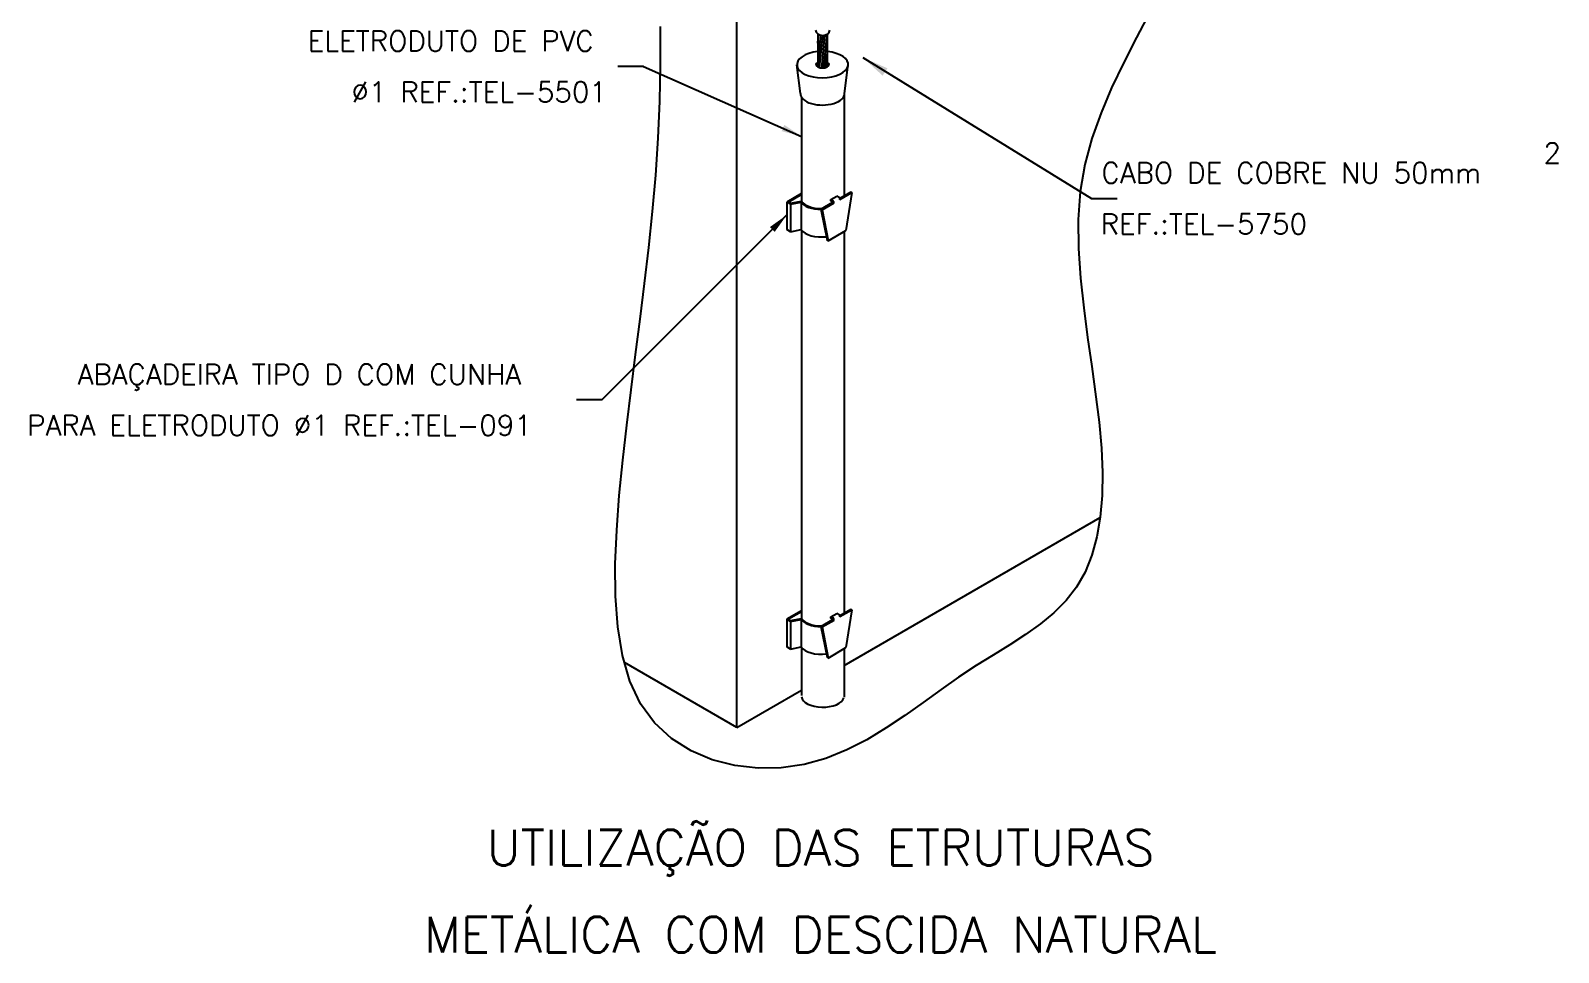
# Model space of a CAD drawing. Header units: millimetres. Extents: x -4972.9 to -4957.9, y -4654.7 to -4634.2.
# Drawn here: x -4972.91 to -4957.94, y -4654.73 to -4645.7 of the extents above; entities that cross this region are included whole.
import ezdxf
from ezdxf.enums import TextEntityAlignment as Align

# ---------------------------------------------------------------- set-up
doc = ezdxf.new("R2010")
doc.units = ezdxf.units.MM
doc.header["$LTSCALE"] = 10
doc.layers.add('Termotécnica', color=7, linetype='Continuous')
doc.styles.add('r140', font='romans.shx')
doc.styles.add('r80', font='romans.shx')

msp = doc.modelspace()

# ---------------------------------------------------------------- linework, layer by layer
at = {"layer": 'Termotécnica', "color": 3}
for p, q in [((-4965.987, -4652.53), (-4965.987, -4637.373)), ((-4965.194, -4645.737), (-4965.194, -4646.06)), ((-4965.102, -4645.74), (-4965.102, -4646.06)), ((-4965.364, -4646.321), (-4965.399, -4646.039)), ((-4964.933, -4646.321), (-4964.898, -4646.036)), ((-4965.353, -4647.3), (-4965.498, -4647.384)), ((-4965.353, -4647.31), (-4965.481, -4647.384)), ((-4965.067, -4647.36), (-4965.008, -4647.326)), ((-4964.984, -4647.34), (-4965.008, -4647.326)), ((-4964.979, -4647.346), (-4964.871, -4647.284)), ((-4964.977, -4647.357), (-4964.86, -4647.29)), ((-4964.86, -4647.29), (-4964.918, -4647.661)), ((-4964.86, -4647.29), (-4964.871, -4647.284)), ((-4965.498, -4647.384), (-4965.498, -4647.654)), ((-4965.463, -4647.404), (-4965.498, -4647.384)), ((-4965.462, -4647.395), (-4965.481, -4647.384)), ((-4965.463, -4647.404), (-4965.358, -4647.384)), ((-4965.463, -4647.404), (-4965.463, -4647.675)), ((-4965.462, -4647.395), (-4965.353, -4647.375)), ((-4965.358, -4647.384), (-4965.358, -4647.654)), ((-4965.163, -4647.452), (-4965.046, -4647.385)), ((-4965.152, -4647.459), (-4965.163, -4647.452)), ((-4965.163, -4647.452), (-4965.104, -4647.756)), ((-4965.152, -4647.459), (-4965.035, -4647.391)), ((-4965.152, -4647.459), (-4965.094, -4647.762)), ((-4965.042, -4647.374), (-4965.067, -4647.36)), ((-4965.067, -4647.373), (-4965.067, -4647.36)), ((-4965.046, -4647.385), (-4965.067, -4647.373)), ((-4964.977, -4647.357), (-4964.977, -4647.353)), ((-4965.463, -4647.675), (-4965.498, -4647.654)), ((-4965.463, -4647.674), (-4965.358, -4647.654)), ((-4965.094, -4647.762), (-4965.104, -4647.756)), ((-4965.094, -4647.762), (-4964.918, -4647.661)), ((-4964.937, -4651.924), (-4962.427, -4650.475)), ((-4965.353, -4651.387), (-4965.498, -4651.471)), ((-4964.979, -4651.433), (-4964.871, -4651.371)), ((-4964.977, -4651.445), (-4964.86, -4651.377)), ((-4964.86, -4651.377), (-4964.918, -4651.748)), ((-4964.86, -4651.377), (-4964.871, -4651.371)), ((-4965.463, -4651.492), (-4965.498, -4651.471)), ((-4965.498, -4651.471), (-4965.498, -4651.742)), ((-4965.353, -4651.397), (-4965.481, -4651.471)), ((-4965.462, -4651.483), (-4965.481, -4651.471)), ((-4965.463, -4651.492), (-4965.358, -4651.472)), ((-4965.463, -4651.492), (-4965.463, -4651.762)), ((-4965.462, -4651.483), (-4965.353, -4651.462)), ((-4965.358, -4651.472), (-4965.358, -4651.742)), ((-4965.163, -4651.54), (-4965.046, -4651.472)), ((-4965.152, -4651.546), (-4965.035, -4651.478)), ((-4965.067, -4651.447), (-4965.008, -4651.413)), ((-4965.067, -4651.46), (-4965.067, -4651.447)), ((-4965.042, -4651.461), (-4965.067, -4651.447)), ((-4965.046, -4651.472), (-4965.067, -4651.46)), ((-4964.984, -4651.427), (-4965.008, -4651.413)), ((-4964.977, -4651.445), (-4964.977, -4651.44)), ((-4965.163, -4651.54), (-4965.104, -4651.843)), ((-4965.152, -4651.546), (-4965.163, -4651.54)), ((-4965.152, -4651.546), (-4965.094, -4651.85)), ((-4965.463, -4651.762), (-4965.498, -4651.742)), ((-4965.463, -4651.762), (-4965.358, -4651.742)), ((-4965.094, -4651.85), (-4964.918, -4651.748)), ((-4965.987, -4652.53), (-4967.088, -4651.895)), ((-4965.094, -4651.85), (-4965.104, -4651.843)), ((-4965.987, -4652.53), (-4965.353, -4652.164))]:
    msp.add_line(p, q, dxfattribs=at)
at = {"layer": 'Termotécnica', "color": 1}
for p, q in [((-4965.194, -4645.827), (-4965.186, -4645.742)), ((-4965.194, -4646.041), (-4965.166, -4645.748)), ((-4965.176, -4646.067), (-4965.146, -4645.751)), ((-4965.156, -4646.071), (-4965.125, -4645.748)), ((-4965.136, -4646.07), (-4965.104, -4645.74)), ((-4965.115, -4646.065), (-4965.102, -4645.931))]:
    msp.add_line(p, q, dxfattribs=at)
at = {"layer": 'Termotécnica', "color": 2, "ltscale": 1.6}
for p, q in [((-4964.753, -4645.968), (-4962.511, -4647.348)), ((-4962.511, -4647.348), (-4962.261, -4647.348))]:
    msp.add_line(p, q, dxfattribs=at)
at = {"layer": 'Termotécnica', "color": 2}
for p, q in [((-4966.903, -4646.055), (-4967.153, -4646.055)), ((-4966.903, -4646.055), (-4965.353, -4646.74)), ((-4965.353, -4646.357), (-4965.353, -4647.376)), ((-4964.937, -4646.339), (-4964.937, -4647.322)), ((-4967.309, -4649.321), (-4965.498, -4647.51)), ((-4965.353, -4647.661), (-4965.353, -4650.113)), ((-4964.937, -4647.672), (-4964.937, -4651.409)), ((-4967.309, -4649.321), (-4967.559, -4649.321)), ((-4964.937, -4649.763), (-4964.937, -4650.059)), ((-4965.353, -4650.113), (-4965.353, -4651.463)), ((-4965.353, -4651.749), (-4965.353, -4652.218)), ((-4964.937, -4651.759), (-4964.937, -4652.235))]:
    msp.add_line(p, q, dxfattribs=at)
for points in [[(-4961.937, -4645.517), (-4962.07, -4645.77), (-4962.197, -4646.018), (-4962.315, -4646.264), (-4962.419, -4646.51), (-4962.508, -4646.76), (-4962.577, -4647.016), (-4962.622, -4647.281), (-4962.642, -4647.556), (-4962.64, -4647.84), (-4962.621, -4648.129), (-4962.589, -4648.42), (-4962.55, -4648.71), (-4962.508, -4648.996), (-4962.436, -4649.541)], [(-4962.436, -4649.541), (-4962.414, -4649.795), (-4962.404, -4650.034), (-4962.408, -4650.259), (-4962.426, -4650.469), (-4962.46, -4650.664), (-4962.509, -4650.844), (-4962.575, -4651.008), (-4962.659, -4651.155), (-4962.761, -4651.287), (-4962.88, -4651.407), (-4963.013, -4651.516), (-4963.158, -4651.62), (-4963.312, -4651.72), (-4963.475, -4651.821), (-4963.643, -4651.925), (-4963.814, -4652.037), (-4963.987, -4652.158), (-4964.163, -4652.285), (-4964.342, -4652.412), (-4964.525, -4652.535), (-4964.715, -4652.65), (-4964.911, -4652.751), (-4965.115, -4652.834), (-4965.329, -4652.894), (-4965.552, -4652.926), (-4965.78, -4652.93), (-4966.008, -4652.904), (-4966.228, -4652.847), (-4966.436, -4652.759), (-4966.627, -4652.639), (-4966.794, -4652.485), (-4966.931, -4652.298), (-4967.036, -4652.076), (-4967.109, -4651.824), (-4967.154, -4651.546), (-4967.177, -4651.245), (-4967.179, -4650.928), (-4967.165, -4650.597), (-4967.139, -4650.257), (-4967.105, -4649.913), (-4967.066, -4649.569), (-4967.023, -4649.224), (-4966.979, -4648.878), (-4966.934, -4648.53), (-4966.891, -4648.181), (-4966.85, -4647.83), (-4966.813, -4647.476), (-4966.782, -4647.119), (-4966.758, -4646.759), (-4966.742, -4646.396), (-4966.734, -4646.031), (-4966.737, -4645.665)]]:
    msp.add_lwpolyline(points, dxfattribs=at)
at = {"layer": 'Termotécnica', "color": 3}
for centre in [(-4964.996, -4647.355), (-4965.055, -4647.389), (-4965.055, -4651.476), (-4964.996, -4651.443)]:
    msp.add_arc(centre, 0.0195, 353.8298, 50.7305, dxfattribs=at)
at = {"layer": 'Termotécnica', "color": 2, "linetype": 'Continuous'}
msp.add_ellipse((-4965.146, -4645.701), major_axis=(0.0698, 0), ratio=0.708671, start_param=3.141593, end_param=6.283185, dxfattribs=at)
at = {"layer": 'Termotécnica', "color": 3}
for centre, major_axis, ratio, start_param, end_param in [((-4965.148, -4646.037), (0.251, 0.002), 0.516339, 1.749877, 7.658296), ((-4965.148, -4646.037), (0.0641, 0.0004), 0.516339, 2.359632, 7.039702), ((-4965.148, -4646.322), (0.216, 0.001), 0.516339, 3.11975, 6.307012), ((-4965.161, -4647.35), (0.208, 0), 0.509483, 3.471456, 4.707687), ((-4965.156, -4647.342), (-0.208, 0), 0.509483, 0.313964, 1.566094), ((-4965.161, -4647.62), (-0.208, 0), 0.509483, 0.329863, 1.816391), ((-4965.161, -4651.437), (0.208, 0), 0.509483, 3.471456, 4.707687), ((-4965.156, -4651.43), (-0.208, 0), 0.509483, 0.313964, 1.566094), ((-4965.161, -4651.707), (-0.208, 0), 0.509483, 0.329863, 1.816391)]:
    msp.add_ellipse(centre, major_axis=major_axis, ratio=ratio, start_param=start_param, end_param=end_param, dxfattribs=at)
at = {"layer": 'Termotécnica', "color": 2}
msp.add_ellipse((-4965.145, -4652.226), major_axis=(0.208, 0), ratio=0.509483, start_param=3.183512, end_param=6.145224, dxfattribs=at)
at = {"layer": 'Termotécnica', "color": 2, "ltscale": 1.6}
msp.add_solid([(-4964.512, -4646.073), (-4964.559, -4646.145), (-4964.753, -4645.968)], dxfattribs=at)
at = {"layer": 'Termotécnica', "color": 2}
for points in [[(-4965.522, -4646.628), (-4965.549, -4646.689), (-4965.353, -4646.74)], [(-4965.616, -4647.675), (-4965.663, -4647.628), (-4965.498, -4647.51)]]:
    msp.add_solid(points, dxfattribs=at)

# ---------------------------------------------------------------- texts
at = {"layer": 'Termotécnica', "color": 2, "style": 'r80'}
for s, p in [('ELETRODUTO DE PVC', (-4970.193, -4645.806)), ('%%C1 REF.:TEL-5501', (-4969.764, -4646.305)), ('ABAÇADEIRA TIPO D COM CUNHA', (-4972.447, -4649.072)), ('PARA ELETRODUTO %%c1 REF.:TEL-091', (-4972.942, -4649.57))]:
    msp.add_text(s, height=0.2, dxfattribs=at).set_placement(p, align=Align.MIDDLE_LEFT)
at = {"layer": 'Termotécnica', "color": 2, "ltscale": 12.5, "style": 'r80'}
msp.add_text('2', height=0.2, dxfattribs=at).set_placement((-4958.083, -4647.003))
at = {"layer": 'Termotécnica', "color": 2, "ltscale": 1.6, "style": 'r80'}
for s, p in [('CABO DE COBRE NU 50mm', (-4962.415, -4647.197)), ('REF.:TEL-5750', (-4962.423, -4647.698))]:
    msp.add_text(s, height=0.2, dxfattribs=at).set_placement(p)
at = {"layer": 'Termotécnica', "color": 5, "style": 'r140'}
for s, p in [(' UTILIZAÇÃO DAS ETRUTURAS ', (-4965.167, -4653.988)), ('METÁLICA COM DESCIDA NATURAL', (-4965.167, -4654.839))]:
    msp.add_text(s, height=0.35, dxfattribs=at).set_placement(p, align=Align.BOTTOM_CENTER)

doc.saveas('drawing.dxf')
